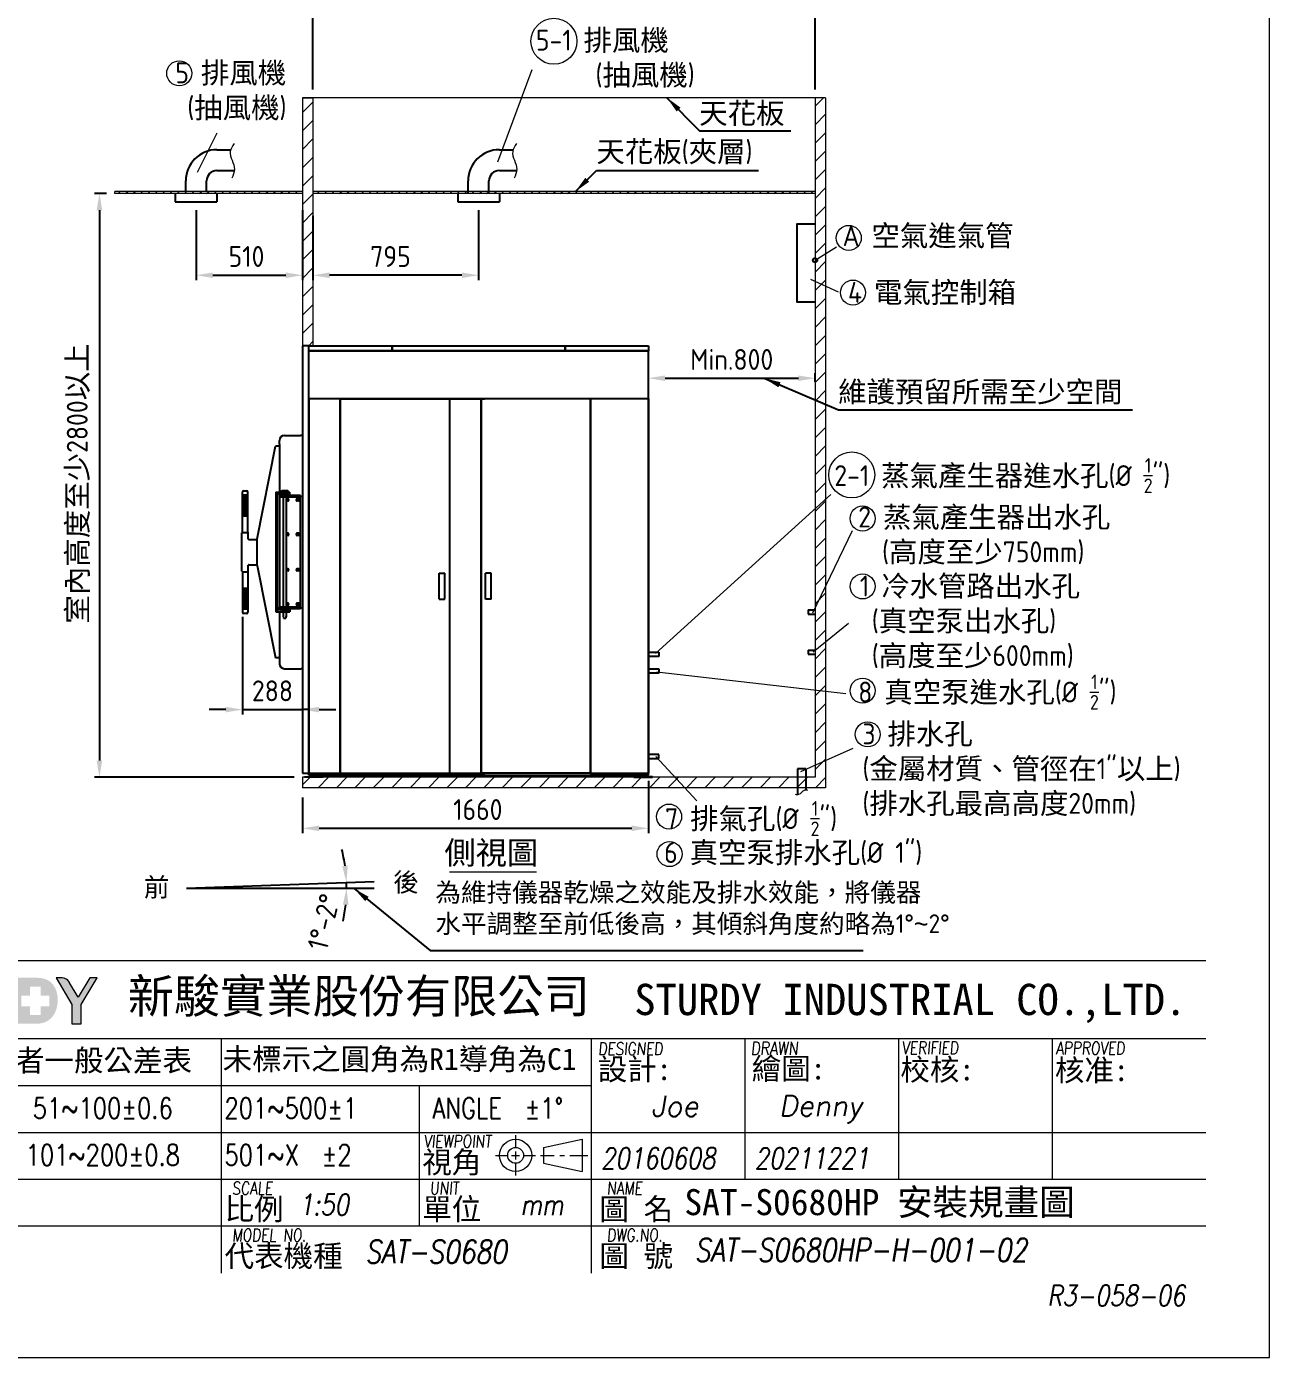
# Model space of a CAD drawing. Header units: millimetres. Extents: x -71403 to 149972, y -2963 to 10300.
# Drawn here: x 8686 to 14650, y 0 to 6384 of the extents above; entities that cross this region are included whole.
import ezdxf

# ---------------------------------------------------------------- set-up
doc = ezdxf.new("R2010")
doc.units = ezdxf.units.MM
doc.header["$MEASUREMENT"] = 0
doc.linetypes.add('HIDDEN', pattern=[9.525, 6.35, -3.175])
doc.layers.get('0').update_dxf_attribs({"lineweight": 25})
for name, color, linetype, lineweight in [('D', 3, 'Continuous', 13), ('F', 7, 'Continuous', 15), ('H', 2, 'HIDDEN', 15), ('S', 4, 'Continuous', 15), ('T', 4, 'Continuous', 15)]:
    doc.layers.add(name, color=color, linetype=linetype, lineweight=lineweight)
doc.styles.get("Standard").update_dxf_attribs({"font": 'KAIU.TTF'})
doc.styles.add('STU25', font='isocp2.shx')
doc.styles.add('Text', font='romans.shx', dxfattribs={"width": 0.8, "oblique": 10})
doc.dimstyles.new('STU25', dxfattribs={"dimscale": 40, "dimtxt": 2.5, "dimasz": 2, "dimexe": 0.6, "dimexo": 1, "dimgap": 1, "dimtad": 1, "dimdsep": 46, "dimtxsty": 'STU25', "dimcen": 2, "dimazin": 2, "dimtfac": 1, "dimtmove": 0, "dimatfit": 3, "dimfxl": 0, "dimtolj": 1, "dimtzin": 0, "dimarcsym": 0})
doc.dimstyles.new('STU25$7', dxfattribs={"dimscale": 40, "dimtxt": 2.5, "dimasz": 2, "dimexe": 1.25, "dimexo": 0.625, "dimgap": 1, "dimtad": 0, "dimdec": 4, "dimdsep": 46, "dimtxsty": 'STU25', "dimcen": 2.5, "dimazin": 2, "dimtfac": 1, "dimtdec": 4, "dimtmove": 0, "dimatfit": 3, "dimfxl": 0, "dimtolj": 1, "dimtzin": 0, "dimarcsym": 0})
pattern_1 = [(45, (365639.847, 10346.286), (-17.6776695, 17.6776695), [])]

# ---------------------------------------------------------------- blocks, each defined once
blk = doc.blocks.new('*D1')
at = {"layer": 'D', "color": 0, "lineweight": -2}
for start, end in [(7.96945, 13.9389), (0, 2), (348.0611, 354.03055)]:
    blk.add_arc((9453.4, 2251.3), 768.2, start, end, dxfattribs=at)
at = {"layer": 'D', "color": 0}
for points in [[(10227.5, 2359), (10200.9, 2356.6), (10221.1, 2278.1)], [(10204.1, 2172.1), (10230.8, 2170.7), (10221.6, 2251.3)]]:
    blk.add_solid(points, dxfattribs=at)
at = {"layer": 'Defpoints', "color": 0}
for p in [(9453.4, 2251.3), (9453.4, 2251.3), (10221.4, 2269.2), (10353.9, 2282.7), (10354.4, 2251.3)]:
    blk.add_point(p, dxfattribs=at)
at = {"layer": 'D', "color": 0, "insert": (10111.9, 2089.1), "char_height": 100, "attachment_point": 5, "rotation": 76.16516, "style": 'STU25'}
blk.add_mtext('\\A1;1%%D-2%%D', dxfattribs=at)
blk = doc.blocks.new('*D9')
at = {"layer": 'D', "color": 0, "lineweight": -2}
for p, q in [((10059.8, 6082.6), (10059.8, 6540.6)), ((10139.8, 6516.6), (12389.8, 6516.6)), ((12469.8, 6082.6), (12469.8, 6540.6))]:
    blk.add_line(p, q, dxfattribs=at)
at = {"layer": 'D', "color": 0}
for points in [[(10139.8, 6529.9), (10139.8, 6503.3), (10059.8, 6516.6)], [(12389.8, 6529.9), (12389.8, 6503.3), (12469.8, 6516.6)]]:
    blk.add_solid(points, dxfattribs=at)
at = {"layer": 'Defpoints', "color": 0}
for p in [(12469.8, 6516.6), (10059.8, 6042.6), (12469.8, 6042.6)]:
    blk.add_point(p, dxfattribs=at)
at = {"layer": 'D', "color": 0, "insert": (11264.8, 6619.6), "char_height": 100, "attachment_point": 5, "style": 'STU25'}
blk.add_mtext('\\A1;2410({\\f標楷體|b0|i0|c136|p65;滅菌區})', dxfattribs=at)
blk = doc.blocks.new('*D10')
at = {"layer": 'D', "color": 0, "lineweight": -2}
for p, q in [((11669.8, 4697.8), (11669.8, 4721)), ((11749.8, 4697), (12389.8, 4697)), ((12469.8, 4679.5), (12469.8, 4721))]:
    blk.add_line(p, q, dxfattribs=at)
at = {"layer": 'D', "color": 0}
for points in [[(11749.8, 4710.3), (11749.8, 4683.7), (11669.8, 4697)], [(12389.8, 4710.3), (12389.8, 4683.7), (12469.8, 4697)]]:
    blk.add_solid(points, dxfattribs=at)
at = {"layer": 'Defpoints', "color": 0}
for p in [(12469.8, 4697), (11669.8, 4657.8), (12469.8, 4639.5)]:
    blk.add_point(p, dxfattribs=at)
at = {"layer": 'D', "color": 0, "insert": (12069.8, 4787), "char_height": 100, "attachment_point": 5, "style": 'STU25'}
blk.add_mtext('\\A1;{\\Fisocp2.shx;Min.800}', dxfattribs=at)
blk = doc.blocks.new('*D11')
at = {"layer": 'D', "color": 0, "lineweight": -2}
for p, q in [((11669.8, 2765.6), (11669.8, 2514)), ((10009.8, 2685.6), (10009.8, 2514)), ((10089.8, 2538), (11589.8, 2538))]:
    blk.add_line(p, q, dxfattribs=at)
at = {"layer": 'D', "color": 0}
for points in [[(10089.8, 2551.4), (10089.8, 2524.7), (10009.8, 2538)], [(11589.8, 2551.4), (11589.8, 2524.7), (11669.8, 2538)]]:
    blk.add_solid(points, dxfattribs=at)
at = {"layer": 'Defpoints', "color": 0}
for p in [(11669.8, 2805.6), (10009.8, 2725.6), (11669.8, 2538)]:
    blk.add_point(p, dxfattribs=at)
at = {"layer": 'D', "color": 0, "insert": (10851.5, 2628), "char_height": 100, "attachment_point": 5, "style": 'STU25'}
blk.add_mtext('\\A1;1660', dxfattribs=at)
blk = doc.blocks.new('*D12')
at = {"layer": 'D', "color": 0, "lineweight": -2}
for p, q in [((9722.1, 3552.3), (9722.1, 3083.4)), ((10009.8, 3199.2), (10009.8, 3083.4)), ((9642.1, 3107.4), (9562.1, 3107.4)), ((9722.1, 3107.4), (10009.8, 3107.4)), ((10089.8, 3107.4), (10169.8, 3107.4))]:
    blk.add_line(p, q, dxfattribs=at)
at = {"layer": 'D', "color": 0}
for points in [[(9642.1, 3120.7), (9642.1, 3094.1), (9722.1, 3107.4)], [(10089.8, 3120.7), (10089.8, 3094.1), (10009.8, 3107.4)]]:
    blk.add_solid(points, dxfattribs=at)
at = {"layer": 'Defpoints', "color": 0}
for p in [(9722.1, 3592.3), (10009.8, 3239.2), (10009.8, 3107.4)]:
    blk.add_point(p, dxfattribs=at)
at = {"layer": 'D', "color": 0, "insert": (9866, 3197.4), "char_height": 100, "attachment_point": 5, "style": 'STU25'}
blk.add_mtext('\\A1;288', dxfattribs=at)
blk = doc.blocks.new('*D13')
at = {"layer": 'D', "color": 0, "lineweight": -2}
for p, q in [((9499.8, 5503.5), (9499.8, 5167)), ((10009.8, 5503.5), (10009.8, 5167)), ((9579.8, 5191), (9929.8, 5191))]:
    blk.add_line(p, q, dxfattribs=at)
at = {"layer": 'D', "color": 0}
for points in [[(9579.8, 5204.4), (9579.8, 5177.7), (9499.8, 5191)], [(9929.8, 5204.4), (9929.8, 5177.7), (10009.8, 5191)]]:
    blk.add_solid(points, dxfattribs=at)
at = {"layer": 'Defpoints', "color": 0}
for p in [(9499.8, 5543.5), (10009.8, 5543.5), (10009.8, 5191)]:
    blk.add_point(p, dxfattribs=at)
at = {"layer": 'D', "color": 0, "insert": (9741.4, 5281), "char_height": 100, "attachment_point": 5, "style": 'STU25'}
blk.add_mtext('\\A1;510', dxfattribs=at)
blk = doc.blocks.new('*D14')
at = {"layer": 'D', "color": 0, "lineweight": -2}
for p, q in [((10854.8, 5503.5), (10854.8, 5167)), ((10059.8, 5476.2), (10059.8, 5167)), ((10774.8, 5191), (10139.8, 5191))]:
    blk.add_line(p, q, dxfattribs=at)
at = {"layer": 'D', "color": 0}
for points in [[(10139.8, 5204.4), (10139.8, 5177.7), (10059.8, 5191)], [(10774.8, 5204.4), (10774.8, 5177.7), (10854.8, 5191)]]:
    blk.add_solid(points, dxfattribs=at)
at = {"layer": 'Defpoints', "color": 0}
for p in [(10059.8, 5516.2), (10854.8, 5543.5), (10059.8, 5191)]:
    blk.add_point(p, dxfattribs=at)
at = {"layer": 'D', "color": 0, "insert": (10432.3, 5281), "char_height": 100, "attachment_point": 5, "style": 'STU25'}
blk.add_mtext('\\A1;795', dxfattribs=at)
blk = doc.blocks.new('*D15')
at = {"layer": 'D', "color": 0, "lineweight": -2}
for p, q in [((9069.8, 5582.6), (9011.9, 5582.6)), ((9035.9, 5502.6), (9035.9, 2862.6)), ((9969.8, 2782.6), (9011.9, 2782.6))]:
    blk.add_line(p, q, dxfattribs=at)
at = {"layer": 'D', "color": 0}
for points in [[(9022.5, 5502.6), (9049.2, 5502.6), (9035.9, 5582.6)], [(9022.5, 2862.6), (9049.2, 2862.6), (9035.9, 2782.6)]]:
    blk.add_solid(points, dxfattribs=at)
at = {"layer": 'Defpoints', "color": 0}
for p in [(9109.8, 5582.6), (9035.9, 2782.6), (10009.8, 2782.6)]:
    blk.add_point(p, dxfattribs=at)
at = {"layer": 'D', "color": 0, "insert": (8934.8, 4192.1), "char_height": 100, "attachment_point": 5, "rotation": 90, "style": 'STU25'}
blk.add_mtext('\\A1;{\\f標楷體|b0|i0|c136|p65;室內高度至少}2800{\\f標楷體|b0|i0|c136|p65;以上}', dxfattribs=at)
blk = doc.blocks.new('新駿LOGO')
at = {"layer": 'F'}
h = blk.add_hatch(color=256, dxfattribs=at)
edge = h.paths.add_edge_path()
edge.add_spline(control_points=[(-509.51, -443.62), (-509.51, -443.62), (-509.51, -441.77), (-509.51, -441.77), (-509.51, -441.77), (-511, -439.2), (-511, -439.2), (-511, -439.2), (-510.64, -439.2), (-510.64, -439.2), (-510.64, -439.2), (-510.3, -439.19), (-510.04, -439.32), (-509.79, -439.45), (-509.71, -439.68), (-509.71, -439.68), (-509.71, -439.68), (-508.9, -441.07), (-508.9, -441.07), (-508.9, -441.07), (-507.78, -439.2), (-507.78, -439.2), (-507.78, -439.2), (-507.05, -439.2), (-507.05, -439.2), (-507.05, -439.2), (-508.59, -441.77), (-508.59, -441.77), (-508.59, -441.77), (-508.59, -443.62), (-508.59, -443.62), (-508.59, -443.62), (-509.51, -443.62), (-509.51, -443.62)], knot_values=[0, 0, 0, 0, 1, 1, 1, 2, 2, 2, 3, 3, 3, 4, 4, 4, 5, 5, 5, 6, 6, 6, 7, 7, 7, 8, 8, 8, 9, 9, 9, 10, 10, 10, 11, 11, 11, 11], degree=3, periodic=0)
h = blk.add_hatch(color=256, dxfattribs=at)
edge = h.paths.add_edge_path()
edge.add_spline(control_points=[(-514.87, -439.2), (-514.87, -439.2), (-514.87, -443.62), (-514.87, -443.62)], knot_values=[0, 0, 0, 0, 1, 1, 1, 1], degree=3, periodic=0)
edge.add_spline(control_points=[(-514.87, -443.62), (-514.87, -443.62), (-513.05, -443.62), (-513.05, -443.62)], knot_values=[8, 8, 8, 8, 9, 9, 9, 9], degree=3, periodic=0)
edge.add_spline(control_points=[(-513.05, -443.62), (-512.51, -443.62), (-512.09, -443.52), (-511.79, -443.32)], knot_values=[7, 7, 7, 7, 8, 8, 8, 8], degree=3, periodic=0)
edge.add_spline(control_points=[(-511.79, -443.32), (-511.48, -443.12), (-511.25, -442.85), (-511.09, -442.5)], knot_values=[6, 6, 6, 6, 7, 7, 7, 7], degree=3, periodic=0)
edge.add_spline(control_points=[(-511.09, -442.5), (-510.93, -442.15), (-510.85, -441.76), (-510.85, -441.32)], knot_values=[5, 5, 5, 5, 6, 6, 6, 6], degree=3, periodic=0)
edge.add_spline(control_points=[(-510.85, -441.32), (-510.85, -440.87), (-510.93, -440.49), (-511.1, -440.17)], knot_values=[4, 4, 4, 4, 5, 5, 5, 5], degree=3, periodic=0)
edge.add_spline(control_points=[(-511.1, -440.17), (-511.27, -439.85), (-511.49, -439.61), (-511.78, -439.45)], knot_values=[3, 3, 3, 3, 4, 4, 4, 4], degree=3, periodic=0)
edge.add_spline(control_points=[(-511.78, -439.45), (-512.06, -439.29), (-512.46, -439.2), (-512.97, -439.2)], knot_values=[2, 2, 2, 2, 3, 3, 3, 3], degree=3, periodic=0)
edge.add_spline(control_points=[(-512.97, -439.2), (-512.97, -439.2), (-514.87, -439.2), (-514.87, -439.2)], knot_values=[1, 1, 1, 1, 2, 2, 2, 2], degree=3, periodic=0)
h.paths.add_polyline_path([(-514.34, -441.95), (-513.51, -441.95), (-513.51, -442.77), (-512.48, -442.77), (-512.48, -441.95), (-511.64, -441.95), (-511.64, -440.92), (-512.48, -440.92), (-512.48, -440.07), (-513.51, -440.07), (-513.51, -440.92), (-514.34, -440.92)], flags=16)
at = {"layer": 'F', "lineweight": 0}
blk.add_open_spline([(-509.51, -443.62), (-509.51, -443.62), (-509.51, -441.77), (-509.51, -441.77), (-509.51, -441.77), (-511, -439.2), (-511, -439.2), (-511, -439.2), (-510.64, -439.2), (-510.64, -439.2), (-510.64, -439.2), (-510.3, -439.19), (-510.04, -439.32), (-509.79, -439.45), (-509.71, -439.68), (-509.71, -439.68), (-509.71, -439.68), (-508.9, -441.07), (-508.9, -441.07), (-508.9, -441.07), (-507.78, -439.2), (-507.78, -439.2), (-507.78, -439.2), (-507.05, -439.2), (-507.05, -439.2), (-507.05, -439.2), (-508.59, -441.77), (-508.59, -441.77), (-508.59, -441.77), (-508.59, -443.62), (-508.59, -443.62), (-508.59, -443.62), (-509.51, -443.62), (-509.51, -443.62)], degree=3, knots=[0, 0, 0, 0, 1, 1, 1, 2, 2, 2, 3, 3, 3, 4, 4, 4, 5, 5, 5, 6, 6, 6, 7, 7, 7, 8, 8, 8, 9, 9, 9, 10, 10, 10, 11, 11, 11, 11], dxfattribs=at)
at = {"attachment_point": 1, "style": 'STU25'}
for s, insert, char_height in [('{\\f標楷體|b0|i0|c136|p65;新駿實業股份有限公司}', (-504.12, -439.33), 3.25), ('{\\f標楷體|b0|i0|c136|p65;STURDY\\H0.9667x; \\H1.034x;INDUSTRIAL CO.,LTD.}', (-455.51, -439.78), 3)]:
    blk.add_mtext(s, dxfattribs=dict(at, insert=insert, char_height=char_height))

msp = doc.modelspace()

# ---------------------------------------------------------------- hatches: boundary and pattern name
at = {"layer": 'H', "ltscale": 5}
h = msp.add_hatch(dxfattribs=at)
h.set_pattern_fill('ANSI31', color=256, scale=500, style=0)
h.set_pattern_definition([(45, (143797.935, 12525.45), (-44.194174, 44.194174), [])])
h.paths.add_polyline_path([(12469.838, 2782.636), (10009.838, 2782.636), (10009.838, 2732.636), (12519.838, 2732.636), (12519.838, 6042.636), (12469.838, 6042.636)])
h = msp.add_hatch(dxfattribs=at)
h.set_pattern_fill('ANSI31', color=256, scale=500, style=0)
h.set_pattern_definition([(45, (365639.847, 10346.286), (-44.194174, 44.194174), [])])
h.paths.add_polyline_path([(10009.838, 4852.636), (10009.838, 6042.636), (10059.838, 6042.636), (10059.838, 4852.636)])
h.paths.add_polyline_path([(10039.838, 4827.636), (10039.838, 4852.636)])
edge = h.paths.add_edge_path(flags=16)
edge.add_line((10039.838, 4852.636), (10009.838, 4852.636))
at = {"layer": 'H'}
h = msp.add_hatch(dxfattribs=at)
h.set_pattern_fill('ANSI31', color=256, scale=200, style=0)
h.set_pattern_definition(pattern_1)
h.paths.add_polyline_path([(10009.838, 5582.636), (10009.838, 5592.636), (9109.838, 5592.636), (9109.838, 5582.636)])
h = msp.add_hatch(dxfattribs=at)
h.set_pattern_fill('ANSI31', color=256, scale=200, style=0)
h.set_pattern_definition(pattern_1)
h.paths.add_polyline_path([(12469.838, 5592.636), (10059.838, 5592.636), (10059.838, 5582.636), (12469.838, 5582.636)])

# ---------------------------------------------------------------- linework, layer by layer
for p, q in [((9599.838, 5793.384), (9665.758, 5793.384)), ((10954.838, 5793.384), (11020.758, 5793.384)), ((9599.838, 5693.384), (9683.132, 5693.384)), ((10954.838, 5693.384), (11038.132, 5693.384)), ((9449.838, 5592.636), (9449.838, 5643.384)), ((9549.838, 5592.636), (9549.838, 5643.384)), ((10804.838, 5582.636), (10804.838, 5643.384)), ((10904.838, 5582.636), (10904.838, 5643.384)), ((9399.838, 5582.636), (9399.838, 5543.492)), ((9599.838, 5582.636), (9599.838, 5543.492)), ((10754.838, 5582.636), (10754.838, 5543.492)), ((10954.838, 5582.636), (10954.838, 5543.492)), ((9399.838, 5543.492), (9599.838, 5543.492)), ((10754.838, 5543.492), (10954.838, 5543.492)), ((10039.838, 4852.636), (10009.838, 4852.636)), ((10009.838, 4852.636), (10009.838, 2802.636)), ((10039.838, 4827.636), (10039.838, 4852.636)), ((10039.838, 4827.636), (10039.838, 4852.636)), ((10039.838, 4852.636), (10439.838, 4852.636)), ((10439.838, 4852.636), (10439.838, 4827.636)), ((10439.838, 4827.636), (10439.838, 4852.636)), ((10439.838, 4852.636), (11269.838, 4852.636)), ((11269.838, 4852.636), (11269.838, 4827.636)), ((11269.838, 4827.636), (11269.838, 4852.636)), ((11269.838, 4852.636), (11669.838, 4852.636)), ((11669.838, 4852.636), (11669.838, 4827.636)), ((10039.838, 4604.636), (10039.838, 4834.636)), ((11669.838, 4827.636), (10039.838, 4827.636)), ((10039.838, 4827.636), (11669.838, 4827.636)), ((10039.838, 4777.636), (10039.838, 4827.636)), ((11669.838, 4597.636), (11669.838, 4827.636)), ((11669.838, 4777.636), (11669.838, 4827.636)), ((10039.838, 2842.636), (10039.838, 4777.636)), ((11669.838, 2865.636), (11669.838, 4777.636)), ((10039.838, 4597.636), (10039.838, 2802.636)), ((11669.838, 4597.636), (10039.838, 4597.636)), ((10189.838, 4597.636), (10189.838, 2802.636)), ((10190.838, 4597.636), (10190.838, 2802.636)), ((10190.838, 4597.636), (10714.838, 4597.636)), ((10695.838, 4597.636), (10885.838, 4597.636)), ((10714.838, 4597.636), (10714.838, 2802.636)), ((10715.838, 4597.636), (10715.838, 2802.636)), ((10865.838, 4597.636), (10865.838, 2802.636)), ((10866.838, 4597.636), (10866.838, 2802.636)), ((11390.838, 4597.636), (11390.838, 2802.636)), ((11391.838, 4597.636), (11391.838, 2802.636)), ((11669.838, 4597.636), (11669.838, 2802.636)), ((9923.838, 4422.636), (10000.838, 4422.636)), ((9791.838, 3927.136), (9880.838, 4370.636)), ((9899.838, 4370.636), (9880.838, 4370.636)), ((9899.838, 4380.636), (9899.838, 4398.636)), ((9899.838, 4380.636), (9899.838, 3585.636)), ((9722.138, 3957.242), (9722.138, 4151.242)), ((9728.138, 4157.242), (9741.538, 4157.242)), ((9747.538, 3957.242), (9747.538, 4151.242)), ((9882.838, 4150.636), (9882.838, 3575.636)), ((9882.838, 4150.636), (9949.838, 4150.636)), ((9890.838, 3575.636), (9890.838, 4150.636)), ((9909.838, 4157.136), (9910.338, 4157.636)), ((9909.838, 4151.136), (9909.838, 4157.136)), ((9910.338, 4150.636), (9909.838, 4151.136)), ((9910.338, 4157.636), (9939.338, 4157.636)), ((9939.338, 4150.636), (9910.338, 4150.636)), ((9939.338, 4157.636), (9939.838, 4157.136)), ((9939.838, 4151.136), (9939.338, 4150.636)), ((9939.838, 4157.136), (9939.838, 4151.136)), ((9949.838, 4140.636), (9949.838, 4150.636)), ((9722.138, 4113.429), (9745.952, 4137.242)), ((9722.138, 4115.429), (9743.952, 4137.242)), ((9722.138, 4117.429), (9741.952, 4137.242)), ((9722.138, 4119.429), (9739.952, 4137.242)), ((9722.138, 4137.242), (9747.538, 4137.242)), ((9722.138, 4127.429), (9731.952, 4137.242)), ((9722.138, 4129.429), (9729.952, 4137.242)), ((9722.138, 4131.429), (9727.952, 4137.242)), ((9722.138, 4121.429), (9737.952, 4137.242)), ((9722.138, 4123.429), (9735.952, 4137.242)), ((9722.138, 4125.429), (9733.952, 4137.242)), ((9722.138, 4135.429), (9723.952, 4137.242)), ((9722.138, 4133.429), (9725.952, 4137.242)), ((9722.138, 4111.429), (9747.538, 4136.829)), ((9722.138, 4135.665), (9747.538, 4110.265)), ((9722.138, 4109.429), (9747.538, 4134.829)), ((9722.138, 4133.665), (9747.538, 4108.265)), ((9722.138, 4107.429), (9747.538, 4132.829)), ((9722.138, 4131.665), (9747.538, 4106.265)), ((9722.138, 4105.429), (9747.538, 4130.829)), ((9722.138, 4129.665), (9747.538, 4104.265)), ((9722.138, 4103.429), (9747.538, 4128.829)), ((9722.138, 4127.665), (9747.538, 4102.265)), ((9722.138, 4101.429), (9747.538, 4126.829)), ((9722.138, 4125.665), (9747.538, 4100.265)), ((9722.138, 4099.429), (9747.538, 4124.829)), ((9722.138, 4123.665), (9747.538, 4098.265)), ((9722.138, 4097.429), (9747.538, 4122.829)), ((9722.138, 4121.665), (9747.538, 4096.265)), ((9722.138, 4095.429), (9747.538, 4120.829)), ((9722.138, 4119.665), (9747.538, 4094.265)), ((9722.138, 4093.429), (9747.538, 4118.829)), ((9722.138, 4117.665), (9747.538, 4092.265)), ((9722.138, 4091.429), (9747.538, 4116.829)), ((9722.138, 4115.665), (9747.538, 4090.265)), ((9722.138, 4089.429), (9747.538, 4114.829)), ((9722.138, 4113.665), (9747.538, 4088.265)), ((9722.138, 4087.429), (9747.538, 4112.829)), ((9722.138, 4111.665), (9747.538, 4086.265)), ((9722.138, 4085.429), (9747.538, 4110.829)), ((9722.138, 4109.665), (9747.538, 4084.265)), ((9722.138, 4083.429), (9747.538, 4108.829)), ((9722.138, 4107.665), (9747.538, 4082.265)), ((9722.138, 4081.429), (9747.538, 4106.829)), ((9722.138, 4105.665), (9747.538, 4080.265)), ((9722.138, 4079.429), (9747.538, 4104.829)), ((9722.138, 4103.665), (9747.538, 4078.265)), ((9722.138, 4077.429), (9747.538, 4102.829)), ((9722.138, 4101.665), (9747.538, 4076.265)), ((9722.138, 4075.429), (9747.538, 4100.829)), ((9722.138, 4099.665), (9747.538, 4074.265)), ((9722.138, 4073.429), (9747.538, 4098.829)), ((9722.138, 4097.665), (9747.538, 4072.265)), ((9722.138, 4071.429), (9747.538, 4096.829)), ((9722.138, 4095.665), (9747.538, 4070.265)), ((9722.138, 4069.429), (9747.538, 4094.829)), ((9722.138, 4093.665), (9747.538, 4068.265)), ((9722.138, 4067.429), (9747.538, 4092.829)), ((9722.138, 4091.665), (9747.538, 4066.265)), ((9722.138, 4065.429), (9747.538, 4090.829)), ((9722.138, 4089.665), (9747.538, 4064.265)), ((9722.138, 4063.429), (9747.538, 4088.829)), ((9722.138, 4087.665), (9747.538, 4062.265)), ((9722.138, 4061.429), (9747.538, 4086.829)), ((9722.138, 4085.665), (9747.538, 4060.265)), ((9722.561, 4137.242), (9747.538, 4112.265)), ((9724.561, 4137.242), (9747.538, 4114.265)), ((9726.561, 4137.242), (9747.538, 4116.265)), ((9728.561, 4137.242), (9747.538, 4118.265)), ((9730.561, 4137.242), (9747.538, 4120.265)), ((9732.561, 4137.242), (9747.538, 4122.265)), ((9734.561, 4137.242), (9747.538, 4124.265)), ((9736.561, 4137.242), (9747.538, 4126.265)), ((9738.561, 4137.242), (9747.538, 4128.265)), ((9740.561, 4137.242), (9747.538, 4130.265)), ((9742.561, 4137.242), (9747.538, 4132.265)), ((9744.561, 4137.242), (9747.538, 4134.265)), ((9746.561, 4137.242), (9747.538, 4136.265)), ((9949.838, 4140.636), (9890.838, 4140.636)), ((9999.838, 4135.136), (9899.838, 4135.136)), ((9899.838, 4135.136), (9899.838, 4127.136)), ((9999.838, 4127.136), (9899.838, 4127.136)), ((9904.338, 4139.636), (9904.838, 4140.136)), ((9904.338, 4135.636), (9904.338, 4139.636)), ((9904.338, 4135.636), (9904.838, 4135.136)), ((9904.838, 4140.136), (9916.838, 4140.136)), ((9904.838, 4135.136), (9910.838, 4135.136)), ((9916.838, 4140.136), (9932.838, 4140.136)), ((9916.838, 4127.136), (9916.838, 3599.136)), ((9999.838, 4135.136), (9924.838, 4135.136)), ((9932.838, 4140.136), (9944.838, 4140.136)), ((9932.838, 3599.136), (9932.838, 4127.136)), ((9939.338, 4118.136), (9934.338, 4118.136)), ((9939.338, 4108.136), (9934.338, 4108.136)), ((9938.838, 4135.136), (9944.838, 4135.136)), ((9945.338, 4139.636), (9944.838, 4140.136)), ((9944.838, 4135.136), (9945.338, 4135.636)), ((9945.338, 4139.636), (9945.338, 4135.636)), ((9973.084, 4127.136), (9973.084, 4135.136)), ((9990.338, 4118.136), (9985.338, 4118.136)), ((9990.338, 4108.136), (9985.338, 4108.136)), ((9999.838, 4127.136), (9999.838, 4135.136)), ((9999.838, 4135.136), (9999.838, 4127.136)), ((9999.838, 3591.136), (9999.838, 4135.136)), ((9722.138, 4059.429), (9747.538, 4084.829)), ((9722.138, 4083.665), (9747.538, 4058.265)), ((9722.138, 4057.429), (9747.538, 4082.829)), ((9722.138, 4081.665), (9747.538, 4056.265)), ((9722.138, 4055.429), (9747.538, 4080.829)), ((9722.138, 4079.665), (9747.538, 4054.265)), ((9722.138, 4053.429), (9747.538, 4078.829)), ((9722.138, 4077.665), (9747.538, 4052.265)), ((9722.138, 4051.429), (9747.538, 4076.829)), ((9722.138, 4075.665), (9747.538, 4050.265)), ((9722.138, 4049.429), (9747.538, 4074.829)), ((9722.138, 4073.665), (9747.538, 4048.265)), ((9722.138, 4047.429), (9747.538, 4072.829)), ((9722.138, 4071.665), (9747.538, 4046.265)), ((9722.138, 4045.429), (9747.538, 4070.829)), ((9722.138, 4069.665), (9747.538, 4044.265)), ((9722.138, 4043.429), (9747.538, 4068.829)), ((9722.138, 4067.665), (9747.538, 4042.265)), ((9722.138, 4041.429), (9747.538, 4066.829)), ((9722.138, 4065.665), (9747.538, 4040.265)), ((9722.138, 4039.429), (9747.538, 4064.829)), ((9722.138, 4063.665), (9747.538, 4038.265)), ((9722.138, 4037.429), (9747.538, 4062.829)), ((9722.138, 4061.665), (9746.561, 4037.242)), ((9722.138, 4059.665), (9744.561, 4037.242)), ((9722.138, 4057.665), (9742.561, 4037.242)), ((9722.138, 4055.665), (9740.561, 4037.242)), ((9722.138, 4053.665), (9738.561, 4037.242)), ((9722.138, 4051.665), (9736.561, 4037.242)), ((9722.138, 4049.665), (9734.561, 4037.242)), ((9722.138, 4047.665), (9732.561, 4037.242)), ((9722.138, 4045.665), (9730.561, 4037.242)), ((9722.138, 4043.665), (9728.561, 4037.242)), ((9722.138, 4041.665), (9726.561, 4037.242)), ((9722.138, 4039.665), (9724.561, 4037.242)), ((9722.138, 4037.242), (9747.538, 4037.242)), ((9723.952, 4037.242), (9747.538, 4060.829)), ((9725.952, 4037.242), (9747.538, 4058.829)), ((9727.952, 4037.242), (9747.538, 4056.829)), ((9729.952, 4037.242), (9747.538, 4054.829)), ((9731.952, 4037.242), (9747.538, 4052.829)), ((9733.952, 4037.242), (9747.538, 4050.829)), ((9735.952, 4037.242), (9747.538, 4048.829)), ((9737.952, 4037.242), (9747.538, 4046.829)), ((9739.952, 4037.242), (9747.538, 4044.829)), ((9741.952, 4037.242), (9747.538, 4042.829)), ((9743.952, 4037.242), (9747.538, 4040.829)), ((9745.952, 4037.242), (9747.538, 4038.829)), ((9719.838, 3771.03), (9719.838, 3955.242)), ((9721.838, 3957.242), (9747.838, 3957.242)), ((9749.838, 3925.636), (9749.838, 3955.242)), ((9751.838, 3923.636), (9791.838, 3923.636)), ((9791.838, 3799.136), (9791.838, 3927.136)), ((9939.338, 3953.136), (9934.338, 3953.136)), ((9939.338, 3943.136), (9934.338, 3943.136)), ((9990.338, 3953.136), (9985.338, 3953.136)), ((9990.338, 3943.136), (9985.338, 3943.136)), ((9721.838, 3769.03), (9747.838, 3769.03)), ((9722.138, 3769.03), (9722.138, 3575.03)), ((9747.538, 3769.03), (9747.538, 3575.03)), ((9749.838, 3771.03), (9749.838, 3800.636)), ((9751.838, 3802.636), (9791.838, 3802.636)), ((9791.838, 3799.136), (9880.838, 3355.636)), ((9939.338, 3783.136), (9934.338, 3783.136)), ((9939.338, 3773.136), (9934.338, 3773.136)), ((9990.338, 3783.136), (9985.338, 3783.136)), ((9990.338, 3773.136), (9985.338, 3773.136)), ((10665.838, 3762.636), (10692.838, 3762.636)), ((10665.838, 3637.636), (10665.838, 3762.636)), ((10692.838, 3637.636), (10692.838, 3762.636)), ((10915.838, 3762.636), (10888.838, 3762.636)), ((10888.838, 3637.636), (10888.838, 3762.636)), ((10915.838, 3637.636), (10915.838, 3762.636)), ((9737.725, 3689.03), (9722.138, 3673.443)), ((9739.725, 3689.03), (9722.138, 3671.443)), ((9741.725, 3689.03), (9722.138, 3669.443)), ((9743.725, 3689.03), (9722.138, 3667.443)), ((9745.725, 3689.03), (9722.138, 3665.443)), ((9747.538, 3689.03), (9722.138, 3689.03)), ((9731.725, 3689.03), (9722.138, 3679.443)), ((9733.725, 3689.03), (9722.138, 3677.443)), ((9735.725, 3689.03), (9722.138, 3675.443)), ((9725.725, 3689.03), (9722.138, 3685.443)), ((9727.725, 3689.03), (9722.138, 3683.443)), ((9729.725, 3689.03), (9722.138, 3681.443)), ((9723.725, 3689.03), (9722.138, 3687.443)), ((9747.538, 3688.843), (9722.138, 3663.443)), ((9747.538, 3662.607), (9722.138, 3688.007)), ((9747.538, 3686.843), (9722.138, 3661.443)), ((9747.538, 3660.607), (9722.138, 3686.007)), ((9747.538, 3684.843), (9722.138, 3659.443)), ((9747.538, 3658.607), (9722.138, 3684.007)), ((9747.538, 3682.843), (9722.138, 3657.443)), ((9747.538, 3656.607), (9722.138, 3682.007)), ((9747.538, 3680.843), (9722.138, 3655.443)), ((9747.538, 3654.607), (9722.138, 3680.007)), ((9747.538, 3678.843), (9722.138, 3653.443)), ((9747.538, 3652.607), (9722.138, 3678.007)), ((9747.538, 3676.843), (9722.138, 3651.443)), ((9747.538, 3650.607), (9722.138, 3676.007)), ((9747.538, 3674.843), (9722.138, 3649.443)), ((9747.538, 3648.607), (9722.138, 3674.007)), ((9747.538, 3672.843), (9722.138, 3647.443)), ((9747.538, 3646.607), (9722.138, 3672.007)), ((9747.538, 3670.843), (9722.138, 3645.443)), ((9747.538, 3644.607), (9722.138, 3670.007)), ((9747.538, 3668.843), (9722.138, 3643.443)), ((9747.538, 3642.607), (9722.138, 3668.007)), ((9747.538, 3666.843), (9722.138, 3641.443)), ((9747.538, 3640.607), (9722.138, 3666.007)), ((9747.538, 3664.843), (9722.138, 3639.443)), ((9747.538, 3638.607), (9722.138, 3664.007)), ((9747.538, 3662.843), (9722.138, 3637.443)), ((9747.538, 3636.607), (9722.138, 3662.007)), ((9747.538, 3660.843), (9722.138, 3635.443)), ((9747.538, 3634.607), (9722.138, 3660.007)), ((9747.538, 3658.843), (9722.138, 3633.443)), ((9747.538, 3632.607), (9722.138, 3658.007)), ((9747.538, 3656.843), (9722.138, 3631.443)), ((9747.538, 3630.607), (9722.138, 3656.007)), ((9747.538, 3654.843), (9722.138, 3629.443)), ((9747.538, 3628.607), (9722.138, 3654.007)), ((9747.538, 3652.843), (9722.138, 3627.443)), ((9747.538, 3626.607), (9722.138, 3652.007)), ((9747.538, 3650.843), (9722.138, 3625.443)), ((9747.538, 3624.607), (9722.138, 3650.007)), ((9747.538, 3648.843), (9722.138, 3623.443)), ((9747.538, 3622.607), (9722.138, 3648.007)), ((9747.538, 3646.843), (9722.138, 3621.443)), ((9747.538, 3620.607), (9722.138, 3646.007)), ((9747.538, 3644.843), (9722.138, 3619.443)), ((9747.538, 3618.607), (9722.138, 3644.007)), ((9747.538, 3642.843), (9722.138, 3617.443)), ((9747.538, 3616.607), (9722.138, 3642.007)), ((9747.538, 3640.843), (9722.138, 3615.443)), ((9747.538, 3614.607), (9722.138, 3640.007)), ((9747.538, 3638.843), (9722.138, 3613.443)), ((9747.538, 3664.607), (9723.116, 3689.03)), ((9747.538, 3666.607), (9725.116, 3689.03)), ((9747.538, 3668.607), (9727.116, 3689.03)), ((9747.538, 3670.607), (9729.116, 3689.03)), ((9747.538, 3672.607), (9731.116, 3689.03)), ((9747.538, 3674.607), (9733.116, 3689.03)), ((9747.538, 3676.607), (9735.116, 3689.03)), ((9747.538, 3678.607), (9737.116, 3689.03)), ((9747.538, 3680.607), (9739.116, 3689.03)), ((9747.538, 3682.607), (9741.116, 3689.03)), ((9747.538, 3684.607), (9743.116, 3689.03)), ((9747.538, 3686.607), (9745.116, 3689.03)), ((9747.538, 3612.607), (9722.138, 3638.007)), ((9747.538, 3636.843), (9722.138, 3611.443)), ((9747.538, 3610.607), (9722.138, 3636.007)), ((9747.538, 3634.843), (9722.138, 3609.443)), ((9747.538, 3608.607), (9722.138, 3634.007)), ((9747.538, 3632.843), (9722.138, 3607.443)), ((9747.538, 3606.607), (9722.138, 3632.007)), ((9747.538, 3630.843), (9722.138, 3605.443)), ((9747.538, 3604.607), (9722.138, 3630.007)), ((9747.538, 3628.843), (9722.138, 3603.443)), ((9747.538, 3602.607), (9722.138, 3628.007)), ((9747.538, 3626.843), (9722.138, 3601.443)), ((9747.538, 3600.607), (9722.138, 3626.007)), ((9747.538, 3624.843), (9722.138, 3599.443)), ((9747.538, 3598.607), (9722.138, 3624.007)), ((9747.538, 3622.843), (9722.138, 3597.443)), ((9747.538, 3596.607), (9722.138, 3622.007)), ((9747.538, 3620.843), (9722.138, 3595.443)), ((9747.538, 3594.607), (9722.138, 3620.007)), ((9747.538, 3618.843), (9722.138, 3593.443)), ((9747.538, 3592.607), (9722.138, 3618.007)), ((9747.538, 3616.843), (9722.138, 3591.443)), ((9747.538, 3590.607), (9722.138, 3616.007)), ((9747.538, 3614.843), (9722.138, 3589.443)), ((9747.116, 3589.03), (9722.138, 3614.007)), ((9745.116, 3589.03), (9722.138, 3612.007)), ((9743.116, 3589.03), (9722.138, 3610.007)), ((9741.116, 3589.03), (9722.138, 3608.007)), ((9739.116, 3589.03), (9722.138, 3606.007)), ((9737.116, 3589.03), (9722.138, 3604.007)), ((9735.116, 3589.03), (9722.138, 3602.007)), ((9733.116, 3589.03), (9722.138, 3600.007)), ((9731.116, 3589.03), (9722.138, 3598.007)), ((9729.116, 3589.03), (9722.138, 3596.007)), ((9727.116, 3589.03), (9722.138, 3594.007)), ((9725.116, 3589.03), (9722.138, 3592.007)), ((9723.116, 3589.03), (9722.138, 3590.007)), ((9747.538, 3589.03), (9722.138, 3589.03)), ((9747.538, 3612.843), (9723.725, 3589.03)), ((9747.538, 3610.843), (9725.725, 3589.03)), ((9747.538, 3608.843), (9727.725, 3589.03)), ((9747.538, 3606.843), (9729.725, 3589.03)), ((9747.538, 3604.843), (9731.725, 3589.03)), ((9747.538, 3602.843), (9733.725, 3589.03)), ((9747.538, 3600.843), (9735.725, 3589.03)), ((9747.538, 3598.843), (9737.725, 3589.03)), ((9747.538, 3596.843), (9739.725, 3589.03)), ((9747.538, 3594.843), (9741.725, 3589.03)), ((9747.538, 3592.843), (9743.725, 3589.03)), ((9747.538, 3590.843), (9745.725, 3589.03)), ((9882.838, 3575.636), (9949.838, 3575.636)), ((9949.838, 3585.636), (9890.838, 3585.636)), ((9999.838, 3599.136), (9899.838, 3599.136)), ((9899.838, 3591.136), (9899.838, 3599.136)), ((9999.838, 3591.136), (9899.838, 3591.136)), ((9899.838, 3575.636), (9899.838, 3345.636)), ((9904.338, 3590.636), (9904.838, 3591.136)), ((9904.338, 3590.636), (9904.338, 3586.636)), ((9904.338, 3586.636), (9904.838, 3586.136)), ((9904.838, 3591.136), (9910.838, 3591.136)), ((9904.838, 3586.136), (9916.838, 3586.136)), ((9916.838, 3586.136), (9932.838, 3586.136)), ((9916.838, 3575.636), (9916.838, 3555.636)), ((9999.838, 3591.136), (9924.838, 3591.136)), ((9999.838, 3591.136), (9924.838, 3591.136)), ((9932.838, 3586.136), (9944.838, 3586.136)), ((9932.838, 3555.636), (9932.838, 3575.636)), ((9939.338, 3618.136), (9934.338, 3618.136)), ((9939.338, 3608.136), (9934.338, 3608.136)), ((9938.838, 3591.136), (9944.838, 3591.136)), ((9944.838, 3591.136), (9945.338, 3590.636)), ((9945.338, 3586.636), (9944.838, 3586.136)), ((9945.338, 3586.636), (9945.338, 3590.636)), ((9949.838, 3585.636), (9949.838, 3575.636)), ((9973.084, 3591.136), (9973.084, 3599.136)), ((9990.338, 3618.136), (9985.338, 3618.136)), ((9990.338, 3608.136), (9985.338, 3608.136)), ((9999.838, 3599.136), (9999.838, 3591.136)), ((9999.838, 3591.136), (9999.838, 3599.136)), ((9999.838, 3599.136), (9999.838, 3591.136)), ((10665.838, 3637.636), (10692.838, 3637.636)), ((10915.838, 3637.636), (10888.838, 3637.636)), ((12437.462, 3585.67), (12437.462, 3565.67)), ((12437.462, 3585.67), (12469.838, 3585.67)), ((9741.538, 3569.03), (9728.138, 3569.03)), ((9916.838, 3555.636), (9918.838, 3545.636)), ((9918.838, 3545.636), (9930.838, 3545.636)), ((9930.838, 3545.636), (9932.838, 3555.636)), ((12437.462, 3565.67), (12469.838, 3565.67)), ((12437.462, 3392.636), (12469.838, 3392.636)), ((12437.462, 3392.636), (12437.462, 3372.636)), ((9899.838, 3355.636), (9880.838, 3355.636)), ((9899.838, 3345.636), (9899.838, 3327.636)), ((11669.838, 3382.636), (11719.838, 3382.636)), ((11669.838, 3362.636), (11669.838, 3382.636)), ((11719.838, 3362.636), (11669.838, 3362.636)), ((11719.838, 3382.636), (11719.838, 3362.636)), ((12437.462, 3372.636), (12469.838, 3372.636)), ((9923.838, 3303.636), (10000.838, 3303.636)), ((11669.838, 3302.636), (11719.838, 3302.636)), ((11669.838, 3282.636), (11669.838, 3302.636)), ((11719.838, 3282.636), (11669.838, 3282.636)), ((11719.838, 3302.636), (11719.838, 3282.636)), ((10009.838, 3109.636), (10039.838, 3109.636)), ((11719.838, 2892.636), (11669.838, 2892.636)), ((11719.838, 2872.636), (11719.838, 2892.636)), ((10039.838, 2792.636), (10039.838, 2842.636)), ((11669.838, 2872.636), (11719.838, 2872.636)), ((11669.838, 2792.636), (11669.838, 2865.636)), ((12384.838, 2823.513), (12384.838, 2700.256)), ((12424.838, 2823.513), (12384.838, 2823.513)), ((12424.838, 2823.513), (12424.838, 2722.089)), ((10009.838, 2802.636), (10039.838, 2802.636)), ((10020.534, 2782.636), (10020.534, 2785.636)), ((10020.534, 2785.636), (10109.534, 2785.636)), ((10109.534, 2782.636), (10020.534, 2782.636)), ((10039.838, 2802.636), (10189.838, 2802.636)), ((10039.838, 2792.636), (11669.838, 2792.636)), ((10051.755, 2785.636), (10051.755, 2792.636)), ((10051.755, 2792.636), (10078.313, 2792.636)), ((10078.313, 2792.636), (10078.313, 2785.636)), ((10109.534, 2785.636), (10109.534, 2782.636)), ((10190.838, 2802.636), (10714.838, 2802.636)), ((10695.838, 2802.636), (10885.838, 2802.636)), ((11390.838, 2802.636), (10866.838, 2802.636)), ((11391.838, 2802.636), (11669.838, 2802.636)), ((11600.141, 2785.636), (11600.141, 2782.636)), ((11689.141, 2785.636), (11600.141, 2785.636)), ((11600.141, 2782.636), (11689.141, 2782.636)), ((11631.362, 2792.636), (11631.362, 2785.636)), ((11657.92, 2792.636), (11631.362, 2792.636)), ((11657.92, 2785.636), (11657.92, 2792.636)), ((11689.141, 2782.636), (11689.141, 2785.636)), ((9453.406, 2251.299), (10353.857, 2282.743)), ((9453.406, 2251.299), (10354.406, 2251.299))]:
    msp.add_line(p, q)
at = {"ltscale": 0.5}
msp.add_line((9938.838, 3599.136), (9938.838, 3591.136), dxfattribs=at)
msp.add_lwpolyline([(12469.838, 5436.783), (12382.252, 5436.783), (12382.252, 5062.913), (12469.838, 5062.913)])
msp.add_circle((12469.838, 5262.913), 10.761)
for centre, radius, start, end in [((9599.838, 5643.384), 150, 90, 180), ((10954.838, 5643.384), 150, 90, 180), ((9599.838, 5643.384), 50, 90, 180), ((10954.838, 5643.384), 50, 90, 180), ((9923.838, 4398.636), 24, 90, 180), ((10000.838, 4398.636), 24, 67.9756872, 90), ((9728.138, 4151.242), 6, 90, 180), ((9741.538, 4151.242), 6, 0, 90), ((9934.338, 4113.136), 5, 90, 107.4576031), ((9934.338, 4113.136), 5, 252.5423969, 270), ((9939.338, 4113.136), 5, 270, 90), ((9985.338, 4113.136), 5, 90, 270), ((9990.338, 4113.136), 5, 270, 90), ((9721.838, 3955.242), 2, 90, 180), ((9747.838, 3955.242), 2, 0, 90), ((9751.838, 3925.636), 2, 180, 270), ((9934.338, 3948.136), 5, 90, 107.4576031), ((9934.338, 3948.136), 5, 252.5423969, 270), ((9939.338, 3948.136), 5, 270, 90), ((9985.338, 3948.136), 5, 90, 270), ((9990.338, 3948.136), 5, 270, 90), ((9721.838, 3771.03), 2, 180, 270), ((9747.838, 3771.03), 2, 270, 0), ((9751.838, 3800.636), 2, 90, 180), ((9934.338, 3778.136), 5, 90, 107.4576031), ((9934.338, 3778.136), 5, 252.5423969, 270), ((9939.338, 3778.136), 5, 270, 90), ((9985.338, 3778.136), 5, 90, 270), ((9990.338, 3778.136), 5, 270, 90), ((9728.138, 3575.03), 6, 180, 270), ((9741.538, 3575.03), 6, 270, 360), ((9934.338, 3613.136), 5, 90, 107.4576031), ((9934.338, 3613.136), 5, 252.5423969, 270), ((9939.338, 3613.136), 5, 270, 90), ((9985.338, 3613.136), 5, 90, 270), ((9990.338, 3613.136), 5, 270, 90), ((9923.838, 3327.636), 24, 180, 270), ((10000.838, 3327.636), 24, 270, 292.0243128)]:
    msp.add_arc(centre, radius, start, end)
at = {"layer": 'D'}
for p, q in [((10946.808, 5734.935), (11112.929, 6177.375)), ((9506.978, 5686.174), (9600.041, 5874.937)), ((12469.838, 5262.913), (12572.011, 5327.774)), ((12447.405, 5172.595), (12581.377, 5111.069)), ((11703.977, 3377.22), (12545.233, 4139.467)), ((12459.101, 3571.997), (12649.664, 3966.501)), ((12460.091, 3385.11), (12629.818, 3522.38)), ((11711.028, 3288.767), (12617.098, 3185.091)), ((11705.321, 2883.019), (11902.074, 2669.702)), ((12401.307, 2810.328), (12652.649, 2921.969)), ((10716.37, 2329.836), (11132.778, 2329.836))]:
    msp.add_line(p, q, dxfattribs=at)
for centre, radius in [((11216.614, 6313.518), 110), ((9418.642, 6159.648), 60), ((12631.606, 5370.125), 60), ((12651.559, 5107.963), 60), ((12645.866, 4233.254), 110), ((12697.881, 4024.117), 60), ((12697.881, 3698.258), 60), ((12697.881, 3198.276), 60), ((12722.412, 2988.682), 60), ((11769.475, 2594.332), 60), ((11771.584, 2414.124), 60)]:
    msp.add_circle(centre, radius, dxfattribs=at)
for points in [[(9682.072, 5822.961), (9663.81, 5785.057), (9683.477, 5698.719), (9670.834, 5656.603)], [(11037.072, 5822.961), (11018.81, 5785.057), (11038.477, 5698.719), (11025.834, 5656.603)], [(12374.174, 2701.396), (12392.503, 2701.396), (12418.908, 2721.265), (12434.13, 2721.265)]]:
    msp.add_spline(points, degree=3, dxfattribs=at)
at = {"layer": 'F', "color": 7}
for p, q in [((7795.532, 1904.468), (14345.532, 1904.468)), ((7795.532, 1529.468), (14345.532, 1529.468)), ((9620.532, 1529.468), (9620.532, 404.468)), ((12133.032, 1529.468), (12133.032, 854.468)), ((12870.532, 1529.468), (12870.532, 854.468)), ((13608.032, 1529.468), (13608.032, 854.468)), ((7795.532, 1304.468), (11395.532, 1304.468)), ((10570.532, 1304.468), (10570.532, 629.468)), ((7795.532, 1079.468), (14345.532, 1079.468)), ((10745.532, 1079.468), (14345.532, 1079.468)), ((11395.532, 1079.468), (14345.532, 1079.468)), ((7795.532, 854.468), (14345.532, 854.468)), ((14345.532, 629.468), (7795.532, 629.468))]:
    msp.add_line(p, q, dxfattribs=at)
at = {"layer": 'F'}
msp.add_line((11395.532, 1529.468), (11395.532, 404.468), dxfattribs=at)
at = {"layer": 'F', "color": 0}
for p, q in [((11032.826, 1065.791), (11032.826, 1007.192)), ((11166.469, 1007.192), (11352.671, 1046.165)), ((11352.671, 1046.165), (11352.671, 892.007)), ((10936.121, 969.086), (10994.72, 969.086)), ((11013.566, 969.086), (11052.086, 969.086)), ((11032.826, 988.345), (11032.826, 949.826)), ((11070.933, 969.086), (11128.271, 969.086)), ((11152.082, 969.086), (11218.074, 969.086)), ((11166.469, 1007.192), (11166.469, 930.979)), ((11244.683, 969.086), (11268.099, 969.086)), ((11293.198, 969.086), (11379.113, 969.086)), ((11032.826, 930.979), (11032.826, 872.38)), ((11166.469, 930.979), (11352.671, 892.007))]:
    msp.add_line(p, q, dxfattribs=at)
at = {"layer": 'F', "color": 6}
msp.add_lwpolyline([(0, 10300), (0, 0), (14650, 0), (14650, 10300)], close=True, dxfattribs=at)
at = {"layer": 'F', "color": 0}
for radius in [77.079, 38.107]:
    msp.add_circle((11032.826, 969.086), radius, dxfattribs=at)
at = {"layer": 'S'}
for p, q in [((12519.838, 6042.636), (10009.838, 6042.636)), ((10009.838, 6042.636), (10009.838, 4852.636)), ((10009.838, 6042.636), (10059.838, 6042.636)), ((10059.838, 6042.636), (10059.838, 4852.636)), ((12469.838, 6042.636), (12469.838, 2782.636)), ((12519.838, 6042.636), (12519.838, 2732.636)), ((9109.838, 5582.636), (9109.838, 5592.636)), ((10009.838, 5592.636), (9109.838, 5592.636)), ((10009.838, 5582.636), (9109.838, 5582.636)), ((12469.838, 5592.636), (10059.838, 5592.636)), ((12469.838, 5582.636), (10059.838, 5582.636)), ((10009.838, 4852.636), (10059.838, 4852.636)), ((12469.838, 2782.636), (10009.838, 2782.636)), ((10009.838, 2782.636), (10009.838, 2732.636)), ((12519.838, 2732.636), (10009.838, 2732.636))]:
    msp.add_line(p, q, dxfattribs=at)

# ---------------------------------------------------------------- block references
at = {"xscale": 50, "yscale": 50, "zscale": 50}
msp.add_blockref('新駿LOGO', (34377.978, 23781.044), dxfattribs=at)

# ---------------------------------------------------------------- texts
at = {"layer": 'D', "color": 4}
msp.add_text('SAT-S0680HP 安裝規畫圖', height=125, dxfattribs=at).set_placement((11842.855, 682.214))
at = {"layer": 'D', "char_height": 100, "attachment_point": 1, "style": 'STU25'}
for s, insert in [('5-1 {\\f標楷體|b0|i0|c136|p65;排風機\\P}     ({\\f標楷體|b0|i0|c136|p65;抽風機})', (11130.274, 6368.654)), ('5 {\\f標楷體|b0|i0|c136|p65;排風機\\P} ({\\f標楷體|b0|i0|c136|p65;抽風機})', (9400.121, 6211.869)), ('4 {\\f標楷體|b0|i0|c136|p65;電氣控制箱}', (12627.802, 5159.176)), ('\\A1;2-1 {\\f標楷體|b0|i0|c136|p65;蒸氣產生器進水孔}(%%C {\\H0.7x;\\S1/2;}")', (12562.265, 4313.855)), ('2 {\\f標楷體|b0|i0|c136|p65;蒸氣產生器出水孔\\P}  ({\\f標楷體|b0|i0|c136|p65;高度至少}750mm)', (12676.797, 4080.99)), ('1 {\\f標楷體|b0|i0|c136|p65;冷水管路出水孔\\P} ({\\f標楷體|b0|i0|c136|p65;真空泵出水孔})\\P ({\\f標楷體|b0|i0|c136|p65;高度至少}600mm)', (12684.533, 3750.063)), ('\\A1;8 {\\f標楷體|b0|i0|c136|p65;真空泵進水孔}(%%c {\\H0.7x;\\S1/2;}")', (12676.797, 3275.507)), ('3 {\\f標楷體|b0|i0|c136|p65;排水孔\\P}({\\f標楷體|b0|i0|c136|p65;金屬材質、管徑在}1"{\\f標楷體|b0|i0|c136|p65;以上})\\P({\\f標楷體|b0|i0|c136|p65;排水孔最高高度}20mm)', (12696.945, 3040.981)), ('\\A1;7 {\\f標楷體|b0|i0|c136|p65;排氣孔}(%%C {\\H0.7x;\\S1/2;}")', (11750.391, 2668.522)), ('6 {\\f標楷體|b0|i0|c136|p65;真空泵排水孔}(%%c 1")', (11745.387, 2471.828))]:
    msp.add_mtext(s, dxfattribs=dict(at, insert=insert))
at = {"layer": 'D', "attachment_point": 1}
for s, insert, char_height in [('{\\C3;天花板 }', (11913.81, 6018.013), 100), ('{\\C3;天花板\\Fisocp2.shx;(\\f標楷體|b0|i0|c136|p65;夾層\\Fisocp2.shx;)}', (11420.424, 5834.254), 100), ('{\\Fisocp2.shx;\\C3;A \\f標楷體|b0|i0|c136|p65;空氣進氣管}', (12602.034, 5431.231), 100), ('{\\C3;維護預留所需至少空間}', (12580.609, 4682.066), 100), ('{\\C11;側視圖}', (10691.048, 2475.825), 110), (' 前', (9187.835, 2300.424), 90), ('{\\Fisocp2.shx; }後', (10394.347, 2324.343), 90), ('為維持儀器乾燥之效能及排水效能，將儀器\\P水平調整至前低後高，其傾斜角度約略為{\\Fisocp2.shx;1%%D\\f???|b0|i0|c0|p65;~\\Fisocp2.shx;2%%D}', (10647.858, 2275.654), 90)]:
    msp.add_mtext(s, dxfattribs=dict(at, insert=insert, char_height=char_height))
at = {"layer": 'F', "lineweight": -3}
for s, height, p in [('未標註者一般公差表', 103.7872, (8205.758, 1372.512)), ('未標示之圓角為R1導角為C1', 103.78718, (9627.011, 1379.232)), ('設計:', 103.7872, (11426.971, 1330.331)), ('繪圖:', 103.7872, (12165.819, 1333.18)), ('校核:', 103.7872, (12879.312, 1328.749)), ('核准:', 103.7872, (13620.597, 1325.97)), ('視角', 103.7872, (10585.279, 884.472)), ('比例', 103.7872, (9636.341, 659.472)), ('單位', 103.7872, (10585.279, 659.472)), ('圖 名', 103.7872, (11434.953, 659.472)), ('代表機種', 103.7872, (9636.341, 434.472)), ('圖 號', 103.7872, (11434.953, 434.472))]:
    msp.add_text(s, height=height, dxfattribs=at).set_placement(p)
at = {"layer": 'F', "color": 1, "lineweight": 15, "style": 'Text', "oblique": 5, "width": 0.8}
for s, height, p in [('DESIGNED', 60, (11428.389, 1450.6)), ('DRAWN', 62.2723, (12161.661, 1451.715)), ('VERIFIED', 60, (12886.036, 1454.501)), ('APPROVED', 60, (13625.011, 1453.114)), ('VIEWPOINT', 60, (10591.435, 1006.51)), ('SCALE', 60, (9671.918, 781.51)), ('UNIT', 60, (10620.856, 781.51)), ('NAME', 60, (11470.53, 781.51)), ('MODEL NO.', 60, (9671.918, 556.51)), ('DWG.NO.', 60, (11470.53, 556.51))]:
    msp.add_text(s, height=height, dxfattribs=at).set_placement(p)
at = {"layer": 'F', "lineweight": 20, "style": 'Text', "width": 0.8}
for s, p in [('51~100±0.6', (8715.823, 1145.58)), ('201~500±1', (9635.945, 1145.58)), ('ANGLE  ±1%%D', (10633.801, 1145.58)), ('101~200±0.8', (8681.353, 920.58)), ('501~X  ±2', (9635.945, 920.58))]:
    msp.add_text(s, height=100, dxfattribs=at).set_placement(p)
at = {"layer": 'T', "lineweight": 20, "style": 'Text', "oblique": 10}
for s, p in [('Joe', (11683.716, 1155.234)), ('Denny', (12297.018, 1156.87))]:
    msp.add_text(s, height=100, dxfattribs=at).set_placement(p)
at = {"layer": 'T', "lineweight": 20, "style": 'Text', "oblique": 10, "width": 0.8}
for s, height, p in [('20160608', 100, (11443.141, 904.676)), ('20211221', 100, (12180.641, 904.676)), ('1:50', 100, (9992.8, 682.636)), ('mm', 100, (11055.707, 682.92)), ('SAT-S0680', 110, (10311.645, 451.967)), ('SAT-S0680HP-H-001-02', 110, (11891.694, 460.2)), ('SAT-S0680HP-H-001-', 110, (11891.694, 460.2))]:
    msp.add_text(s, height=height, dxfattribs=at).set_placement(p)
at = {"layer": 'T', "linetype": 'Continuous', "lineweight": 20, "insert": (13584.256, 346.693), "char_height": 100, "attachment_point": 1, "style": 'Text'}
msp.add_mtext('R3-058-06', dxfattribs=at)

# ---------------------------------------------------------------- dimensions: what is measured, and where the dimension line sits
at = {"layer": 'D'}
dim = msp.add_linear_dim(base=(12469.838, 6516.601), p1=(10059.838, 6042.636), p2=(12469.838, 6042.636), text='<>({\\f標楷體|b0|i0|c136|p65;滅菌區})', dimstyle='STU25', dxfattribs=at)
dim.commit()
dim.dimension.update_dxf_attribs({"geometry": '*D9', "text_midpoint": (11264.838, 6516.601), "dimtype": 160})
dim = msp.add_linear_dim(base=(9035.88, 2782.636), p1=(9109.838, 5582.636), p2=(10009.838, 2782.636), angle=90, text='{\\f標楷體|b0|i0|c136|p65;室內高度至少}<>{\\f標楷體|b0|i0|c136|p65;以上}', dimstyle='STU25', dxfattribs=at)
dim.commit()
dim.dimension.update_dxf_attribs({"geometry": '*D15', "text_midpoint": (9035.88, 4192.142), "dimtype": 160})
for base, p1, p2, picture, middle in [((10009.838, 5191.046), (9499.838, 5543.492), (10009.838, 5543.492), '*D13', (9741.433, 5191.046)), ((10059.838, 5191.046), (10854.838, 5543.492), (10059.838, 5516.153), '*D14', (10432.338, 5191.046)), ((11669.838, 2538.049), (10009.838, 2725.636), (11669.838, 2805.636), '*D11', (10851.5, 2538.049))]:
    dim = msp.add_linear_dim(base=base, p1=p1, p2=p2, dimstyle='STU25', dxfattribs=at)
    dim.commit()
    dim.dimension.update_dxf_attribs({"geometry": picture, "text_midpoint": middle, "dimtype": 160})
dim = msp.add_linear_dim(base=(12469.838, 4696.989), p1=(11669.838, 4657.779), p2=(12469.838, 4639.506), text='{\\Fisocp2.shx;Min.<>}', dimstyle='STU25', dxfattribs=at)
dim.commit()
dim.dimension.update_dxf_attribs({"geometry": '*D10', "text_midpoint": (12069.838, 4786.989)})
dim = msp.add_linear_dim(base=(10009.838, 3107.406), p1=(9722.138, 3592.35), p2=(10009.838, 3239.163), dimstyle='STU25', override={"dimdec": 0}, dxfattribs=at)
dim.commit()
dim.dimension.update_dxf_attribs({"geometry": '*D12', "text_midpoint": (9865.988, 3107.406), "dimtype": 160})
dim = msp.add_angular_dim_2l(base=(10221.398, 2269.174), line1=((9453.406, 2251.299), (10354.406, 2251.299)), line2=((9453.406, 2251.299), (10353.857, 2282.743)), text='1%%D-2%%D', dimstyle='STU25', override={"dimtxsty": 'STU25'}, dxfattribs=at)
dim.commit()
dim.dimension.update_dxf_attribs({"geometry": '*D1', "text_midpoint": (10199.32, 2067.603), "dimtype": 162})

# ---------------------------------------------------------------- leaders
for points in [[(11759.049, 6042.636), (11915.514, 5883.624), (12353.707, 5883.624)], [(11319.843, 5592.636), (11420.473, 5692.901), (12198.811, 5692.901)], [(12225.282, 4696.989), (12581.981, 4545.277), (13993.362, 4545.277)], [(10257.348, 2249.513), (10622.377, 1951.863), (12701.074, 1951.863)]]:
    msp.add_leader(points, dimstyle='STU25$7', override={"dimgap": 1, "dimtad": 0}, dxfattribs=at)

doc.saveas('drawing.dxf')
